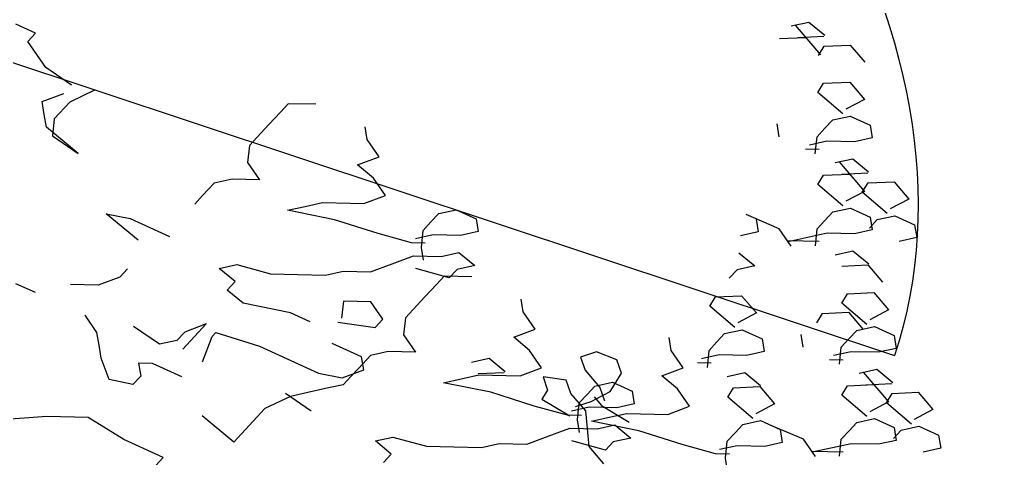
# Model space of a CAD drawing. Header units: millimetres. Extents: x -36495272392165 to 352544598049420, y -228287860276617 to 83349.
# Drawn here: x 324162124513939 to 326072830419490, y -116926663861933 to -116068855497264 of the extents above; entities that cross this region are included whole.
import ezdxf

# ---------------------------------------------------------------- set-up
doc = ezdxf.new("R2010")
doc.units = ezdxf.units.MM
doc.header["$MEASUREMENT"] = 0

# ---------------------------------------------------------------- blocks, each defined once
blk = doc.blocks.new('working_place (2)')
for p, q in [((19766.43, 1050.94), (19767.49, 1046.1)), ((19753.66, 1045.6), (19748.96, 1049.63)), ((19758.08, 1042.77), (19753.66, 1045.6)), ((19767.49, 1046.1), (19762.65, 1045.04)), ((19762.65, 1045.04), (19758.08, 1042.77)), ((19774.46, 1037.49), (19770.15, 1034.01)), ((19775.26, 1033.86), (19774.46, 1037.49)), ((19775.79, 1031.44), (19775.26, 1033.86)), ((19759, 1032.82), (19757.38, 1028.66)), ((19761.69, 1032.15), (19759, 1032.82)), ((19762.22, 1029.73), (19761.69, 1032.15)), ((19776.59, 1027.81), (19775.79, 1031.44)), ((19791.1, 1031), (19791.63, 1028.58)), ((19761.54, 1027.04), (19762.22, 1029.73)), ((19757.38, 1028.66), (19756.7, 1025.98)), ((19778.86, 1023.24), (19776.59, 1027.81)), ((19791.63, 1028.58), (19789.48, 1026.84)), ((19763.02, 1026.1), (19761.54, 1027.04)), ((19766.64, 1026.89), (19763.02, 1026.1)), ((19789.48, 1026.84), (19791.22, 1024.69)), ((19756.7, 1025.98), (19756.02, 1023.29)), ((19781.61, 1025.01), (19778.24, 1023)), ((19791.22, 1024.69), (19795.11, 1024.28)), ((19756.02, 1023.29), (19754.14, 1020.34)), ((19795.11, 1024.28), (19798.06, 1022.39)), ((19780.6, 1021.09), (19778.86, 1023.24)), ((19798.06, 1022.39), (19801.01, 1020.5)), ((19763.08, 1021.34), (19759.72, 1019.33)), ((19764.82, 1019.19), (19763.08, 1021.34)), ((19768.3, 1022.08), (19768.42, 1015.77)), ((19782.34, 1018.93), (19780.6, 1021.09)), ((19765.76, 1020.66), (19766.56, 1017.03)), ((19801.01, 1020.5), (19802.76, 1018.35)), ((19748.09, 1019.01), (19745.67, 1018.48)), ((19765.35, 1016.76), (19764.82, 1019.19)), ((19784.08, 1016.78), (19782.34, 1018.93)), ((19802.76, 1018.35), (19805.71, 1016.46)), ((19767.36, 1013.4), (19765.35, 1016.76)), ((19766.56, 1017.03), (19767.36, 1013.4)), ((19784.61, 1014.36), (19784.08, 1016.78)), ((19768.42, 1015.77), (19768.69, 1014.56)), ((19776.21, 1014.94), (19781.05, 1016.01)), ((19781.05, 1016.01), (19783.73, 1015.33)), ((19805.71, 1016.46), (19807.71, 1013.1)), ((19754.48, 1012.77), (19751.53, 1014.66)), ((19768.69, 1014.56), (19773.79, 1014.41)), ((19773.79, 1014.41), (19776.21, 1014.94)), ((19783.73, 1015.33), (19785.74, 1011.97)), ((19814.6, 1015.13), (19812.42, 1012.39)), ((19785.15, 1011.94), (19784.61, 1014.36)), ((19756.49, 1009.41), (19754.48, 1012.77)), ((19807.71, 1013.1), (19809.72, 1009.74)), ((19814.29, 1012.01), (19810.4, 1012.42)), ((19812.42, 1012.39), (19811.61, 1008.55)), ((19785.74, 1011.97), (19785.06, 1009.28)), ((19785.94, 1008.31), (19785.15, 1011.94)), ((19814.82, 1009.59), (19814.29, 1012.01)), ((19757.02, 1006.99), (19756.49, 1009.41)), ((19785.06, 1009.28), (19781.43, 1008.48)), ((19809.72, 1009.74), (19812.67, 1007.85)), ((19810.93, 1010), (19810.25, 1007.32)), ((19816.57, 1007.44), (19814.82, 1009.59)), ((19787.69, 1006.16), (19785.94, 1008.31)), ((19794.68, 1008.97), (19796.42, 1006.81)), ((19800.04, 1007.61), (19794.68, 1008.97)), ((19811.61, 1008.55), (19810.8, 1004.72)), ((19796.42, 1006.81), (19798.16, 1004.66)), ((19805.15, 1007.47), (19800.04, 1007.61)), ((19809.04, 1007.05), (19805.15, 1007.47)), ((19805.73, 1005.4), (19809.29, 1007.05)), ((19810.52, 1006.11), (19809.04, 1007.05)), ((19810.25, 1007.32), (19809.84, 1003.43)), ((19812.67, 1007.85), (19814.41, 1005.7)), ((19814.41, 1005.7), (19816.57, 1007.44)), ((19828.04, 1007.65), (19827.36, 1004.97)), ((19770.55, 1006.09), (19768.4, 1004.35)), ((19775.92, 1004.74), (19770.55, 1006.09)), ((19790.63, 1004.28), (19787.69, 1006.16)), ((19811.05, 1003.69), (19809.31, 1005.84)), ((19817.15, 1005.26), (19811.78, 1006.62)), ((19811.78, 1006.62), (19813.52, 1004.46)), ((19778.34, 1005.27), (19775.92, 1004.74)), ((19798.16, 1004.66), (19801.11, 1002.77)), ((19806.01, 1002.94), (19805.73, 1005.4)), ((19810.8, 1004.72), (19808.61, 1001.99)), ((19822.26, 1005.12), (19817.15, 1005.26)), ((19826.15, 1004.7), (19822.26, 1005.12)), ((19827.63, 1003.76), (19826.15, 1004.7)), ((19827.36, 1004.97), (19826.95, 1001.07)), ((19768.4, 1004.35), (19768.93, 1001.93)), ((19788.75, 1001.32), (19790.63, 1004.28)), ((19798.04, 1004.42), (19800.78, 1002.24)), ((19809.56, 1004.58), (19811.07, 1002.26)), ((19814, 1001.81), (19811.05, 1003.69)), ((19812.3, 1002.4), (19815.85, 1004.05)), ((19813.52, 1004.46), (19815.27, 1002.31)), ((19781.29, 1003.38), (19785.45, 1001.76)), ((19801.11, 1002.77), (19802.58, 1001.83)), ((19805.06, 1000.34), (19806.01, 1002.94)), ((19809.84, 1003.43), (19810.37, 1001.01)), ((19828.16, 1001.34), (19826.42, 1003.49)), ((19768.93, 1001.93), (19766.78, 1000.19)), ((19781.14, 998.28), (19781.56, 1002.17)), ((19785.45, 1001.76), (19785.98, 999.34)), ((19796.93, 1002.36), (19798.67, 1000.2)), ((19798.67, 1000.2), (19800.83, 1001.94)), ((19802.58, 1001.83), (19804.59, 998.47)), ((19808.61, 1001.99), (19807.66, 999.39)), ((19811.07, 1002.26), (19812.72, 998.71)), ((19811.21, 1001.03), (19812.3, 1002.4)), ((19815.74, 999.65), (19814, 1001.81)), ((19815.27, 1002.31), (19818.22, 1000.42)), ((19831.11, 999.45), (19828.16, 1001.34)), ((19788.34, 997.43), (19788.75, 1001.32)), ((19807.66, 999.39), (19805.06, 1000.34)), ((19810.37, 1001.01), (19810.91, 998.59)), ((19811.49, 998.57), (19812.44, 1001.17)), ((19818.22, 1000.42), (19819.69, 999.48)), ((19826.95, 1001.07), (19827.48, 998.66)), ((19757.14, 999.86), (19752.83, 996.38)), ((19766.78, 1000.19), (19768.52, 998.04)), ((19785.98, 999.34), (19784.09, 996.39)), ((19815.07, 996.97), (19815.74, 999.65)), ((19819.69, 999.48), (19821.7, 996.12)), ((19832.85, 997.3), (19831.11, 999.45)), ((19784.09, 996.39), (19781.14, 998.28)), ((19804.59, 998.47), (19802.7, 995.52)), ((19809.31, 995.83), (19811.49, 998.57)), ((19810.91, 998.59), (19812.64, 996.43)), ((19812.72, 998.71), (19813, 996.25)), ((19827.48, 998.66), (19828.01, 996.23)), ((19768.52, 998.04), (19772.41, 997.63)), ((19772.41, 997.63), (19775.36, 995.74)), ((19789.4, 992.59), (19788.34, 997.43)), ((19812.64, 996.43), (19815.07, 996.97)), ((19832.17, 994.61), (19832.85, 997.3)), ((19836.87, 998.01), (19834.98, 995.06)), ((19839.68, 994.94), (19836.29, 997.11)), ((19840.21, 992.52), (19836.38, 997.26)), ((19752.83, 996.38), (19755.52, 995.7)), ((19755.52, 995.7), (19760.36, 996.76)), ((19813, 996.25), (19813.28, 993.79)), ((19821.7, 996.12), (19819.81, 993.17)), ((19828.01, 996.23), (19829.75, 994.08)), ((19839.42, 996.15), (19839.01, 992.25)), ((19775.36, 995.74), (19778.31, 993.85)), ((19802.7, 995.52), (19800.55, 993.77)), ((19808.36, 993.23), (19809.31, 995.83)), ((19834.98, 995.06), (19830.96, 994.35)), ((19778.31, 993.85), (19780.06, 991.7)), ((19800.55, 993.77), (19802.56, 990.41)), ((19813.28, 993.79), (19812.33, 991.19)), ((19828.88, 994.13), (19825.46, 991.25)), ((19829.75, 994.08), (19832.17, 994.61)), ((19789.67, 991.38), (19789.4, 992.59)), ((19809.86, 990.91), (19808.36, 993.23)), ((19819.81, 993.17), (19817.66, 991.42)), ((19830.67, 989.34), (19829.02, 992.9)), ((19780.06, 991.7), (19783.01, 989.81)), ((19839.01, 992.25), (19839.54, 989.84)), ((19843.17, 990.63), (19840.21, 992.52)), ((19790.46, 987.75), (19789.67, 991.38)), ((19802.56, 990.41), (19800.67, 987.46)), ((19812.33, 991.19), (19809.86, 990.91)), ((19817.66, 991.42), (19819.67, 988.06)), ((19825.46, 991.25), (19825.74, 988.79)), ((19844.91, 988.48), (19843.17, 990.63)), ((19783.01, 989.81), (19785.01, 986.45)), ((19828.48, 986.61), (19830.67, 989.34)), ((19839.54, 989.84), (19840.07, 987.41)), ((19825.74, 988.79), (19828.48, 986.61)), ((19844.23, 985.79), (19844.91, 988.48)), ((19844.54, 988.27), (19845.07, 985.85)), ((19849.91, 986.91), (19848.17, 989.07)), ((19762.44, 985.29), (19761.91, 987.71)), ((19791, 985.33), (19790.46, 987.75)), ((19800.67, 987.46), (19800, 984.78)), ((19819.67, 988.06), (19817.78, 985.11)), ((19840.07, 987.41), (19841.81, 985.26)), ((19785.01, 986.45), (19787.02, 983.08)), ((19822.22, 986.2), (19821.81, 982.3)), ((19824.64, 986.73), (19826.38, 984.58)), ((19826.38, 984.58), (19828.53, 986.31)), ((19849.23, 984.23), (19849.91, 986.91)), ((19747.71, 985.1), (19743.4, 981.62)), ((19744.34, 983.1), (19747.71, 985.1)), ((19763.24, 981.66), (19762.44, 985.29)), ((19791.59, 985.36), (19787.7, 985.77)), ((19793.95, 983.44), (19791, 985.33)), ((19792.12, 982.94), (19791.59, 985.36)), ((19817.78, 985.11), (19817.1, 982.42)), ((19822.48, 984.98), (19821.01, 985.93)), ((19840.94, 985.31), (19837.52, 982.43)), ((19841.81, 985.26), (19844.23, 985.79)), ((19845.07, 985.85), (19846.81, 983.69)), ((19823.02, 982.57), (19821.28, 984.72)), ((19842.72, 980.53), (19841.07, 984.08)), ((19846.81, 983.69), (19849.23, 984.23)), ((19743.93, 979.2), (19744.34, 983.1)), ((19787.02, 983.08), (19789.97, 981.2)), ((19788.23, 983.35), (19787.55, 980.67)), ((19793.87, 980.79), (19792.12, 982.94)), ((19845.94, 983.74), (19842.52, 980.86)), ((19743.4, 981.62), (19742.72, 978.94)), ((19764.99, 979.51), (19763.24, 981.66)), ((19771.98, 982.31), (19773.72, 980.16)), ((19777.34, 980.96), (19771.98, 982.31)), ((19821.81, 982.3), (19822.34, 979.88)), ((19825.97, 980.68), (19823.02, 982.57)), ((19837.52, 982.43), (19837.8, 979.97)), ((19847.72, 978.96), (19846.08, 982.51)), ((19782.45, 980.81), (19777.34, 980.96)), ((19786.34, 980.4), (19782.45, 980.81)), ((19787.55, 980.67), (19787.14, 976.77)), ((19789.97, 981.2), (19791.71, 979.05)), ((19791.71, 979.05), (19793.87, 980.79)), ((19827.71, 978.53), (19825.97, 980.68)), ((19838.99, 975.84), (19842.72, 980.53)), ((19842.52, 980.86), (19842.8, 978.4)), ((19767.93, 977.62), (19764.99, 979.51)), ((19773.72, 980.16), (19775.46, 978.01)), ((19787.82, 979.46), (19786.34, 980.4)), ((19822.34, 979.88), (19822.87, 977.46)), ((19837.8, 979.97), (19840.54, 977.79)), ((19742.72, 978.94), (19742.05, 976.25)), ((19744.99, 974.36), (19743.93, 979.2)), ((19788.35, 977.04), (19786.61, 979.19)), ((19827.03, 975.84), (19827.71, 978.53)), ((19839.69, 978.4), (19842.43, 976.22)), ((19842.8, 978.4), (19845.54, 976.22)), ((19845.54, 976.22), (19847.72, 978.96)), ((19766.05, 974.67), (19767.93, 977.62)), ((19775.46, 978.01), (19778.41, 976.12)), ((19822.87, 977.46), (19824.61, 975.31)), ((19742.05, 976.25), (19744.05, 972.89)), ((19787.14, 976.77), (19787.67, 974.35)), ((19791.3, 975.15), (19788.35, 977.04)), ((19838.58, 976.34), (19840.32, 974.19)), ((19778.41, 976.12), (19779.88, 975.18)), ((19779.88, 975.18), (19781.89, 971.81)), ((19793.04, 973), (19791.3, 975.15)), ((19823.74, 975.36), (19820.32, 972.48)), ((19824.61, 975.31), (19827.03, 975.84)), ((19836.43, 974.6), (19834.96, 975.54)), ((19836.16, 975.81), (19835.75, 971.91)), ((19840.32, 974.19), (19842.48, 975.93)), ((19747.27, 969.79), (19744.99, 974.36)), ((19765.64, 970.77), (19766.05, 974.67)), ((19787.67, 974.35), (19788.21, 971.93)), ((19825.52, 970.57), (19823.88, 974.12)), ((19831.72, 974.72), (19831.05, 972.03)), ((19836.96, 972.18), (19835.22, 974.33)), ((19792.37, 970.31), (19793.04, 973)), ((19781.89, 971.81), (19780, 968.86)), ((19788.21, 971.93), (19789.94, 969.78)), ((19820.32, 972.48), (19820.6, 970.02)), ((19835.75, 971.91), (19836.29, 969.49)), ((19839.91, 970.29), (19836.96, 972.18)), ((19766.7, 965.94), (19765.64, 970.77)), ((19541.72, 969.82), (19841.72, 969.82)), ((19744.58, 970.47), (19741.22, 968.46)), ((19789.94, 969.78), (19792.37, 970.31)), ((19820.6, 970.02), (19823.34, 967.83)), ((19823.34, 967.83), (19825.52, 970.57)), ((19841.65, 968.14), (19839.91, 970.29)), ((19780, 968.86), (19777.85, 967.12)), ((19836.29, 969.49), (19836.82, 967.07)), ((19741.22, 968.46), (19738.39, 964.03)), ((19832.28, 968.3), (19832.56, 965.84)), ((19840.98, 965.45), (19841.65, 968.14)), ((19777.85, 967.12), (19779.86, 963.76)), ((19835.3, 963.66), (19837.48, 966.4)), ((19836.82, 967.07), (19838.56, 964.92)), ((19766.97, 964.73), (19766.7, 965.94)), ((19832.56, 965.84), (19835.3, 963.66)), ((19838.56, 964.92), (19840.98, 965.45)), ((19767.76, 961.1), (19766.97, 964.73)), ((19821.94, 962.46), (19821.41, 964.87)), ((19837.68, 964.97), (19834.27, 962.09)), ((19738.39, 964.03), (19738.92, 961.62)), ((19779.86, 963.76), (19777.97, 960.81)), ((19839.47, 960.18), (19837.82, 963.74)), ((19823.68, 960.3), (19821.94, 962.46)), ((19834.27, 962.09), (19834.55, 959.63)), ((19738.92, 961.62), (19736.5, 961.09)), ((19768.3, 958.68), (19767.76, 961.1)), ((19777.97, 960.81), (19777.3, 958.12)), ((19821.53, 958.56), (19823.68, 960.3)), ((19837.29, 957.44), (19839.47, 960.18)), ((19771.25, 956.79), (19768.3, 958.68)), ((19834.55, 959.63), (19837.29, 957.44)), ((19822.86, 952.51), (19821.12, 954.67)), ((19835.69, 951.77), (19837.87, 954.51)), ((19826.88, 953.23), (19824.99, 950.28)), ((19832.95, 953.95), (19835.69, 951.77)), ((19822.18, 949.83), (19822.86, 952.51)), ((19829.69, 950.15), (19826.3, 952.33)), ((19830.22, 947.73), (19826.39, 952.47)), ((19829.42, 951.36), (19829.02, 947.47)), ((19831.85, 951.89), (19833.59, 949.74)), ((19833.59, 949.74), (19835.74, 951.48)), ((19824.99, 950.28), (19820.97, 949.56)), ((19833.18, 945.85), (19830.22, 947.73)), ((19829.02, 947.47), (19829.55, 945.05)), ((19834.92, 943.69), (19833.18, 945.85)), ((19829.55, 945.05), (19830.08, 942.63)), ((19834.24, 941.01), (19834.92, 943.69)), ((19834.55, 943.48), (19835.08, 941.06)), ((19839.92, 942.12), (19838.18, 944.28)), ((19830.08, 942.63), (19831.82, 940.48)), ((19839.24, 939.44), (19839.92, 942.12)), ((19830.94, 940.52), (19827.53, 937.64)), ((19831.82, 940.48), (19834.24, 941.01)), ((19835.08, 941.06), (19836.82, 938.91)), ((19832.73, 935.74), (19831.08, 939.29)), ((19835.94, 938.95), (19832.53, 936.07)), ((19836.82, 938.91), (19839.24, 939.44)), ((19827.53, 937.64), (19827.81, 935.18)), ((19837.73, 934.17), (19836.08, 937.72)), ((19829, 931.05), (19832.73, 935.74)), ((19832.53, 936.07), (19832.81, 933.61)), ((19827.81, 935.18), (19830.55, 933)), ((19829.7, 933.61), (19832.44, 931.43)), ((19832.81, 933.61), (19835.55, 931.43)), ((19835.55, 931.43), (19837.73, 934.17)), ((19828.59, 931.55), (19830.33, 929.4)), ((19826.44, 929.81), (19824.96, 930.75)), ((19826.17, 931.02), (19825.76, 927.13)), ((19830.33, 929.4), (19832.49, 931.14)), ((19821.73, 929.93), (19821.06, 927.25)), ((19826.97, 927.39), (19825.23, 929.54)), ((19825.76, 927.13), (19826.29, 924.71)), ((19829.92, 925.5), (19826.97, 927.39)), ((19826.29, 924.71), (19826.83, 922.29)), ((19831.66, 923.35), (19829.92, 925.5)), ((19830.99, 920.67), (19831.66, 923.35)), ((19826.83, 922.29), (19828.56, 920.13)), ((19828.56, 920.13), (19830.99, 920.67)), ((19827.69, 920.18), (19824.28, 917.3)), ((19829.48, 915.4), (19827.83, 918.95)), ((19824.28, 917.3), (19824.56, 914.84)), ((19824.56, 914.84), (19827.3, 912.66)), ((19827.3, 912.66), (19829.48, 915.4)), ((19819.5, 904.05), (19823.23, 908.74)), ((19823.03, 909.07), (19823.31, 906.61)), ((19818.31, 908.18), (19821.05, 906)), ((19826.05, 904.43), (19828.23, 907.17)), ((19820.2, 906.61), (19822.94, 904.43)), ((19823.31, 906.61), (19826.05, 904.43)), ((19819.09, 904.55), (19820.83, 902.4)), ((19820.83, 902.4), (19822.99, 904.14))]:
    blk.add_line(p, q)
blk.add_arc((19617.86, 970.17), 223.87, 302.6483, 359.9119)

msp = doc.modelspace()

# ---------------------------------------------------------------- block references
at = {"color": 7, "xscale": -17440635077.23526, "yscale": 8388791957.977852, "zscale": 17440635077.23526, "rotation": 161.6396296788874}
msp.add_blockref('working_place (2)', (-18538461.3, -8837506.7), dxfattribs=at)

doc.saveas('drawing.dxf')
